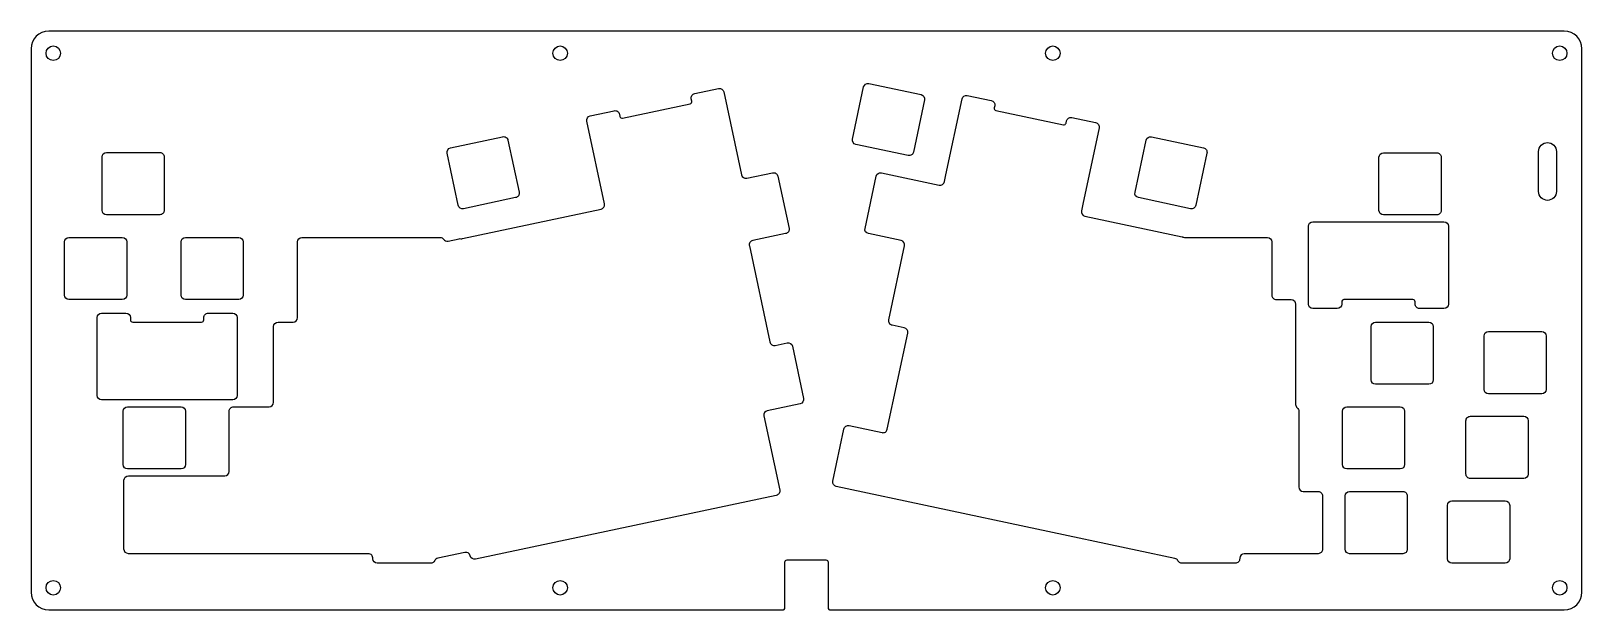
# Model space of a CAD drawing. Header units: millimetres. Extents: x 10 to 359, y 6 to 136.
import ezdxf

# ---------------------------------------------------------------- set-up
doc = ezdxf.new("R2010")
doc.units = ezdxf.units.MM
doc.layers.add('holes', color=1, linetype='Continuous', lineweight=25, true_color=0xff0000)
doc.layers.add('parts', color=3, linetype='Continuous', lineweight=25, true_color=0x00ff00)

msp = doc.modelspace()

# ---------------------------------------------------------------- linework, layer by layer
at = {"layer": 'holes', "flags": 128}
for points in [[(54.55, 37.14), (54.55, 50.72, -0.414218), (55.55, 51.72), (63.56, 51.72, 0.414212), (64.56, 52.72), (64.56, 69.77, -0.414211), (65.56, 70.77), (68.92, 70.77, 0.414212), (69.92, 71.77), (69.92, 88.82, -0.414211), (70.92, 89.82), (101.97, 89.82, -0.243173), (102.79, 89.4, 0.299388), (103.81, 89), (106.29, 89.53, -0.097671), (106.68, 89.53, 0.09768), (107.07, 89.54), (138.19, 96.15, 0.414211), (138.96, 97.34), (135, 115.98, -0.414213), (135.77, 117.17), (141.15, 118.31, -0.414219), (142.34, 117.54), (142.44, 117.05, 0.414201), (143.03, 116.67), (158.2, 119.89, 0.414207), (158.58, 120.48), (158.48, 120.97, -0.414217), (159.25, 122.16), (164.63, 123.3, -0.41421), (165.81, 122.53), (169.77, 103.89, 0.41421), (170.96, 103.12), (176.78, 104.36, -0.414219), (177.97, 103.59), (180.47, 91.85, -0.414218), (179.7, 90.66), (172.33, 89.1, 0.444079), (171.56, 87.91), (176.16, 66.29, 0.414219), (177.34, 65.52), (180.04, 66.1, -0.414209), (181.23, 65.33), (183.73, 53.59, -0.414212), (182.96, 52.4), (175.59, 50.84, 0.414213), (174.82, 49.65), (178.37, 32.98, -0.414218), (177.6, 31.79), (109.96, 17.42, -0.41421), (108.77, 18.19), (108.77, 18.19, 0.41421), (107.58, 18.96), (101.47, 17.66, 0.234767), (100.78, 17.1, -0.290904), (99.87, 16.53), (87.87, 16.53, -0.414211), (86.87, 17.53, 0.449705), (85.87, 18.67), (31.92, 18.67)], [(336.77, 55.63), (336.77, 67.63, -0.414211), (337.77, 68.63), (349.77, 68.63, -0.414212), (350.77, 67.63), (350.77, 55.63, -0.414212), (349.77, 54.63), (337.77, 54.63, -0.414211), (336.77, 55.63)], [(31.91, 18.67, -0.414211), (30.91, 19.67), (30.91, 35.17, -0.414211), (31.91, 36.17), (53.55, 36.17)], [(53.56, 36.17, 0.414212), (54.56, 37.17)]]:
    msp.add_lwpolyline(points, format="xyb", dxfattribs=at)
for points in [[(207.26, 108.24), (195.52, 110.74, -0.414211), (194.75, 111.92), (197.25, 123.66, -0.414209), (198.43, 124.43), (210.17, 121.93, -0.414212), (210.94, 120.75), (208.45, 109.01, -0.414219)], [(293.41, 75.82, -0.414212), (294.41, 74.82), (294.41, 52.24, 0.219218), (294.76, 51.48, -0.219215), (295.11, 50.72), (295.11, 33.67, 0.414211), (296.11, 32.67), (299.47, 32.67, -0.414219), (300.47, 31.67), (300.47, 19.67, -0.41422), (299.47, 18.67), (282.83, 18.67, 0.414211), (281.83, 17.67), (281.83, 17.53, -0.424533), (280.83, 16.53), (268.83, 16.53, -0.279636), (267.94, 17.07, 0.223952), (267.26, 17.58), (258.74, 19.4), (191.1, 33.77, -0.414212), (190.33, 34.96), (192.83, 46.7, -0.433687), (194.02, 47.47), (201.38, 45.9, 0.414219), (202.56, 46.67), (207.16, 68.29, 0.414211), (206.39, 69.48), (203.68, 70.05, -0.414218), (202.91, 71.24), (206.46, 87.91, 0.414212), (205.69, 89.1), (198.33, 90.66, -0.414212), (197.56, 91.85), (200.06, 103.59, -0.41421), (201.25, 104.36), (214.24, 101.59, 0.414393), (215.43, 102.36), (215.75, 103.88), (219.39, 121, -0.414209), (220.57, 121.77), (225.95, 120.62, -0.414212), (226.73, 119.44), (226.62, 118.95, 0.414204), (227.01, 118.36), (242.17, 115.13, 0.414201), (242.76, 115.52), (242.86, 116.01, -0.41422), (244.05, 116.78), (249.43, 115.64, -0.414218), (250.2, 114.45), (246.56, 97.33), (246.23, 95.79, 0.414031), (247, 94.6), (268.86, 89.94, -0.042879), (269.03, 89.89, 0.095501), (269.4, 89.82), (288.06, 89.82, -0.414211), (289.06, 88.82), (289.06, 76.82, 0.414219), (290.06, 75.82)], [(104.34, 109.97), (116.07, 112.46, -0.414219), (117.26, 111.69), (119.75, 99.96, -0.414218), (118.98, 98.77), (107.25, 96.28, -0.41421), (106.06, 97.05), (103.57, 108.78, -0.414212)], [(258.28, 99.96), (260.77, 111.69, -0.41421), (261.96, 112.46), (273.69, 109.97, -0.414217), (274.46, 108.78), (271.97, 97.05, -0.414219), (270.78, 96.28), (259.05, 98.77, -0.414212)], [(39.97, 107.92), (39.97, 95.92, -0.414219), (38.97, 94.92), (26.97, 94.92, -0.414211), (25.97, 95.92), (25.97, 107.92, -0.414212), (26.97, 108.92), (38.97, 108.92, -0.414219)], [(326.15, 94.87), (314.15, 94.87, -0.414211), (313.15, 95.87), (313.15, 107.87, -0.414211), (314.15, 108.87), (326.15, 108.87, -0.414219), (327.15, 107.87), (327.15, 95.87, -0.414219)], [(349.05, 100.15), (349.05, 109.15, -0.998851), (353.05, 109.15), (353.05, 100.15, -0.998851)], [(321.26, 74.82), (321.26, 75.32, 0.414202), (320.76, 75.82), (305.26, 75.82, 0.414217), (304.76, 75.32), (304.76, 74.82, -0.414212), (303.76, 73.82), (298.26, 73.82, -0.414211), (297.26, 74.82), (297.26, 92.32, -0.414211), (298.26, 93.32), (327.76, 93.32, -0.41421), (328.76, 92.32), (328.76, 74.82, -0.41421), (327.76, 73.82), (322.26, 73.82, -0.414218)], [(17.53, 76.82), (17.53, 88.82, -0.414211), (18.53, 89.82), (30.53, 89.82, -0.414211), (31.53, 88.82), (31.53, 76.82, -0.414211), (30.53, 75.82), (18.53, 75.82, -0.414212)], [(57.72, 88.82), (57.72, 76.82, -0.414211), (56.72, 75.82), (44.73, 75.82, -0.414212), (43.73, 76.82), (43.73, 88.82, -0.414211), (44.73, 89.82), (56.72, 89.82, -0.414211)], [(49.86, 72.77), (55.36, 72.77, -0.414212), (56.36, 71.77), (56.36, 54.27, -0.414212), (55.36, 53.27), (25.86, 53.27, -0.414212), (24.86, 54.27), (24.86, 71.77, -0.414211), (25.86, 72.77), (31.36, 72.77, -0.414212), (32.36, 71.77), (32.36, 71.27, 0.414219), (32.86, 70.77), (48.36, 70.77, 0.414203), (48.86, 71.27), (48.86, 71.77, -0.414219)], [(311.37, 69.77, -0.41421), (312.37, 70.77), (324.37, 70.77, -0.414211), (325.37, 69.77), (325.37, 57.77, -0.414212), (324.37, 56.77), (312.37, 56.77, -0.414211), (311.37, 57.77)], [(43.73, 37.72), (31.73, 37.72, -0.414211), (30.73, 38.72), (30.73, 50.72, -0.414211), (31.73, 51.72), (43.73, 51.72, -0.414211), (44.73, 50.72), (44.73, 38.72, -0.414211)], [(317.92, 51.72, -0.41421), (318.92, 50.72), (318.92, 38.72, -0.414211), (317.92, 37.72), (305.92, 37.72, -0.414211), (304.92, 38.72), (304.92, 50.72, -0.41421), (305.92, 51.72)], [(346.7, 48.58), (346.7, 36.58, -0.414211), (345.7, 35.58), (333.7, 35.58, -0.41422), (332.7, 36.58), (332.7, 48.58, -0.414219), (333.7, 49.58), (345.7, 49.58, -0.414212)], [(319.52, 31.67), (319.52, 19.67, -0.41422), (318.52, 18.67), (306.52, 18.67, -0.414211), (305.52, 19.67), (305.52, 31.67, -0.414211), (306.52, 32.67), (318.52, 32.67, -0.414219)], [(342.54, 29.53), (342.54, 17.53, -0.414212), (341.54, 16.53), (329.54, 16.53, -0.414212), (328.54, 17.53), (328.54, 29.53, -0.414212), (329.54, 30.53), (341.54, 30.53, -0.414211)]]:
    msp.add_lwpolyline(points, format="xyb", close=True, dxfattribs=at)
at = {"layer": 'holes'}
for centre in [(15, 131.25), (129, 131.25), (239.8, 131.25), (353.8, 131.25), (15, 11), (129, 11), (239.8, 11), (353.8, 11)]:
    msp.add_circle(centre, 1.63, dxfattribs=at)
at = {"layer": 'parts', "flags": 128}
msp.add_lwpolyline([(10, 132.25), (10, 10, 0.414213), (14, 6), (179.05, 6, 0.414219), (179.55, 6.5), (179.55, 16.77, -0.414203), (180.05, 17.27), (188.75, 17.27, -0.414219), (189.25, 16.77), (189.25, 6.5, 0.414219), (189.75, 6), (354.8, 6, 0.414213), (358.8, 10), (358.8, 132.25, 0.414213), (354.8, 136.25), (14, 136.25, 0.414213)], format="xyb", close=True, dxfattribs=at)

doc.saveas('drawing.dxf')
